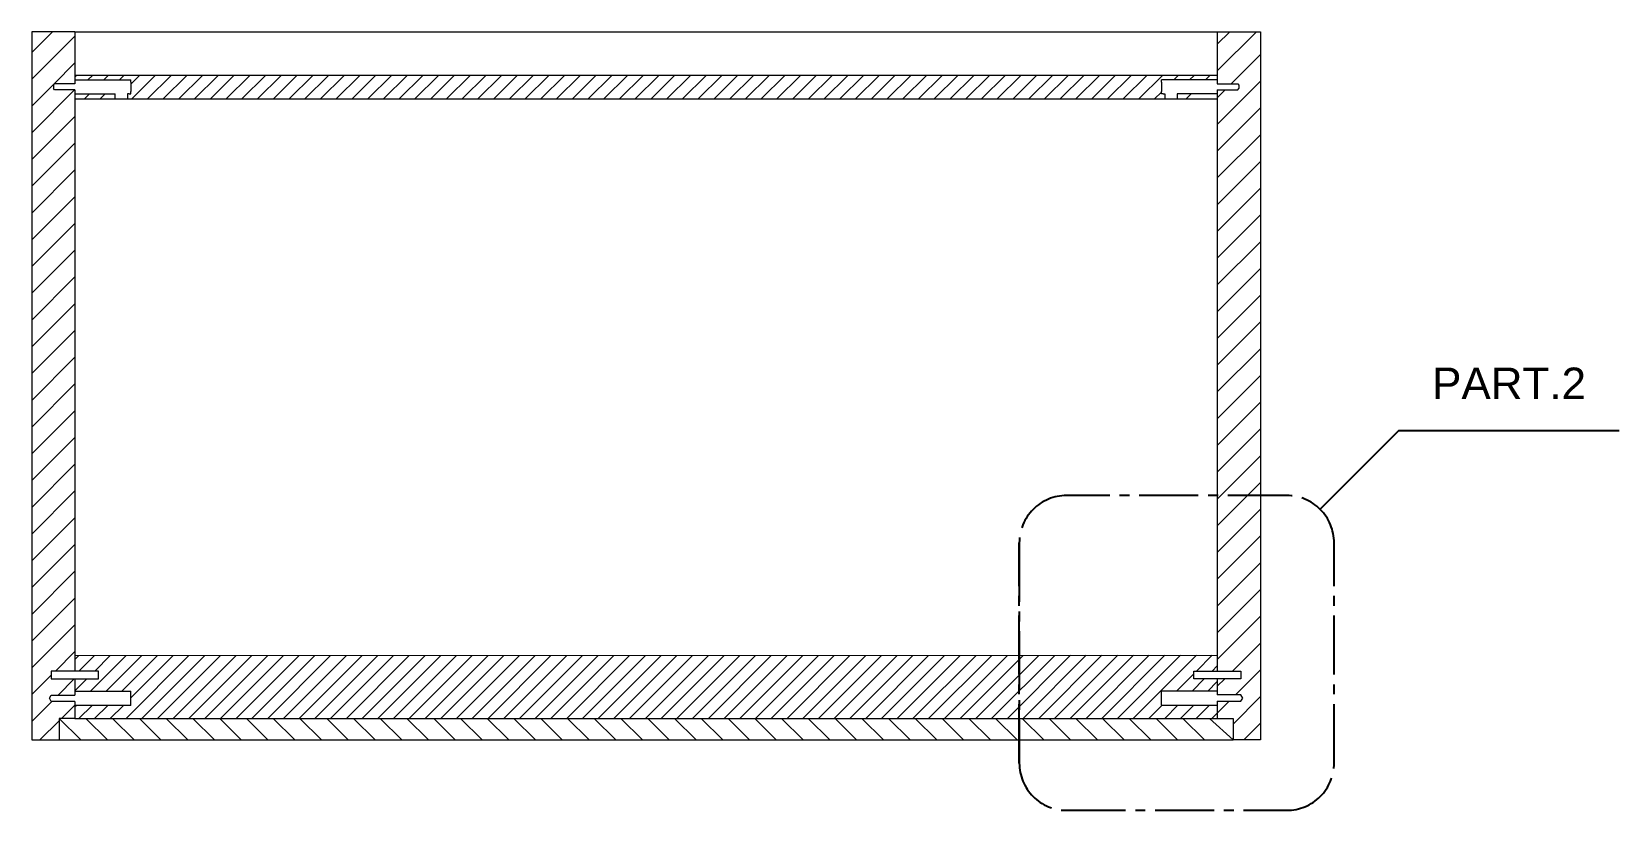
# Model space of a CAD drawing. Header units: millimetres. Extents: x -1233 to 3094, y -223 to 1764.
# Drawn here: x 1488.5 to 1589.4, y 1159.4 to 1208.9 of the extents above; entities that cross this region are included whole.
import ezdxf
from ezdxf.enums import TextEntityAlignment as Align

# ---------------------------------------------------------------- set-up
doc = ezdxf.new("R2010")
doc.units = ezdxf.units.MM
doc.linetypes.add('CENTER2', pattern=[1.125, 0.75, -0.125, 0.125, -0.125])
doc.layers.get('0').update_dxf_attribs({"color": 8})
doc.layers.add('A-SECT A-MCUT', color=7, linetype='Continuous', lineweight=35)
doc.layers.add('Incastri', color=4, linetype='Continuous')
doc.styles.add('ARIAL', font='Arial.ttf')

msp = doc.modelspace()

# ---------------------------------------------------------------- linework, layer by layer
at = {"color": 175, "linetype": 'Continuous'}
for p, q in [((1488.52, 1207.59), (1489.84, 1208.91)), ((1488.52, 1205.89), (1491.26, 1208.63)), ((1563.85, 1208.12), (1564.64, 1208.91)), ((1563.85, 1206.42), (1566.34, 1208.91)), ((1564.74, 1205.61), (1566.6, 1207.47)), ((1489.94, 1205.61), (1491.26, 1206.93)), ((1488.52, 1204.19), (1489.94, 1205.61)), ((1491.26, 1206.03), (1491.37, 1206.14)), ((1492.09, 1205.86), (1492.37, 1206.14)), ((1493.09, 1205.86), (1493.37, 1206.14)), ((1494.09, 1205.86), (1494.37, 1206.14)), ((1494.82, 1205.59), (1495.37, 1206.14)), ((1494.87, 1204.64), (1496.37, 1206.14)), ((1495.87, 1204.64), (1497.37, 1206.14)), ((1496.87, 1204.64), (1498.37, 1206.14)), ((1497.87, 1204.64), (1499.37, 1206.14)), ((1498.87, 1204.64), (1500.37, 1206.14)), ((1499.87, 1204.64), (1501.37, 1206.14)), ((1500.87, 1204.64), (1502.37, 1206.14)), ((1501.87, 1204.64), (1503.37, 1206.14)), ((1502.87, 1204.64), (1504.37, 1206.14)), ((1503.87, 1204.64), (1505.37, 1206.14)), ((1504.87, 1204.64), (1506.37, 1206.14)), ((1505.87, 1204.64), (1507.37, 1206.14)), ((1506.87, 1204.64), (1508.37, 1206.14)), ((1507.87, 1204.64), (1509.37, 1206.14)), ((1508.87, 1204.64), (1510.37, 1206.14)), ((1509.87, 1204.64), (1511.37, 1206.14)), ((1510.87, 1204.64), (1512.37, 1206.14)), ((1511.87, 1204.64), (1513.37, 1206.14)), ((1512.87, 1204.64), (1514.37, 1206.14)), ((1513.87, 1204.64), (1515.37, 1206.14)), ((1514.87, 1204.64), (1516.37, 1206.14)), ((1515.87, 1204.64), (1517.37, 1206.14)), ((1516.87, 1204.64), (1518.37, 1206.14)), ((1517.87, 1204.64), (1519.37, 1206.14)), ((1518.87, 1204.64), (1520.37, 1206.14)), ((1519.87, 1204.64), (1521.37, 1206.14)), ((1520.87, 1204.64), (1522.37, 1206.14)), ((1521.87, 1204.64), (1523.37, 1206.14)), ((1522.87, 1204.64), (1524.37, 1206.14)), ((1523.87, 1204.64), (1525.37, 1206.14)), ((1524.87, 1204.64), (1526.37, 1206.14)), ((1525.87, 1204.64), (1527.37, 1206.14)), ((1526.87, 1204.64), (1528.37, 1206.14)), ((1527.87, 1204.64), (1529.37, 1206.14)), ((1528.87, 1204.64), (1530.37, 1206.14)), ((1529.87, 1204.64), (1531.37, 1206.14)), ((1530.87, 1204.64), (1532.37, 1206.14)), ((1531.87, 1204.64), (1533.37, 1206.14)), ((1532.87, 1204.64), (1534.37, 1206.14)), ((1533.87, 1204.64), (1535.37, 1206.14)), ((1534.87, 1204.64), (1536.37, 1206.14)), ((1535.87, 1204.64), (1537.37, 1206.14)), ((1536.87, 1204.64), (1538.37, 1206.14)), ((1537.87, 1204.64), (1539.37, 1206.14)), ((1538.87, 1204.64), (1540.37, 1206.14)), ((1539.87, 1204.64), (1541.37, 1206.14)), ((1540.87, 1204.64), (1542.37, 1206.14)), ((1541.87, 1204.64), (1543.37, 1206.14)), ((1542.87, 1204.64), (1544.37, 1206.14)), ((1543.87, 1204.64), (1545.37, 1206.14)), ((1544.87, 1204.64), (1546.37, 1206.14)), ((1545.87, 1204.64), (1547.37, 1206.14)), ((1546.87, 1204.64), (1548.37, 1206.14)), ((1547.87, 1204.64), (1549.37, 1206.14)), ((1548.87, 1204.64), (1550.37, 1206.14)), ((1549.87, 1204.64), (1551.37, 1206.14)), ((1550.87, 1204.64), (1552.37, 1206.14)), ((1551.87, 1204.64), (1553.37, 1206.14)), ((1552.87, 1204.64), (1554.37, 1206.14)), ((1553.87, 1204.64), (1555.37, 1206.14)), ((1554.87, 1204.64), (1556.37, 1206.14)), ((1555.87, 1204.64), (1557.37, 1206.14)), ((1556.87, 1204.64), (1558.37, 1206.14)), ((1557.87, 1204.64), (1559.37, 1206.14)), ((1558.87, 1204.64), (1560.37, 1206.14)), ((1561.09, 1205.86), (1561.37, 1206.14)), ((1562.09, 1205.86), (1562.37, 1206.14)), ((1563.09, 1205.86), (1563.37, 1206.14)), ((1563.85, 1203.02), (1566.6, 1205.77)), ((1488.52, 1202.49), (1491.24, 1205.21)), ((1491.26, 1204.95), (1491.27, 1204.96)), ((1491.87, 1204.64), (1492.19, 1204.96)), ((1492.87, 1204.64), (1493.19, 1204.96)), ((1559.87, 1204.64), (1560.3, 1205.07)), ((1561.87, 1204.64), (1562.19, 1204.96)), ((1563.85, 1204.95), (1563.84, 1204.96)), ((1563.85, 1204.72), (1564.34, 1205.21)), ((1563.85, 1205.2), (1563.86, 1205.21)), ((1488.52, 1200.79), (1491.26, 1203.53)), ((1563.85, 1201.32), (1566.6, 1204.07)), ((1488.52, 1199.09), (1491.26, 1201.83)), ((1563.85, 1199.62), (1566.6, 1202.37)), ((1563.85, 1197.92), (1566.6, 1200.67)), ((1488.52, 1197.39), (1491.26, 1200.13)), ((1488.52, 1195.69), (1491.26, 1198.43)), ((1563.85, 1196.22), (1566.6, 1198.97)), ((1488.52, 1193.99), (1491.26, 1196.73)), ((1563.85, 1194.52), (1566.6, 1197.27)), ((1563.85, 1192.82), (1566.6, 1195.57)), ((1488.52, 1192.29), (1491.26, 1195.03)), ((1488.52, 1190.59), (1491.26, 1193.33)), ((1563.85, 1191.12), (1566.6, 1193.87)), ((1488.52, 1188.89), (1491.26, 1191.63)), ((1563.85, 1189.42), (1566.6, 1192.17)), ((1563.85, 1187.72), (1566.6, 1190.47)), ((1488.52, 1187.19), (1491.26, 1189.93)), ((1563.85, 1186.02), (1566.6, 1188.77)), ((1488.52, 1185.49), (1491.26, 1188.23)), ((1488.52, 1183.79), (1491.26, 1186.53)), ((1563.85, 1184.32), (1566.6, 1187.07)), ((1563.85, 1182.62), (1566.6, 1185.37)), ((1488.52, 1182.09), (1491.26, 1184.83)), ((1563.85, 1180.92), (1566.6, 1183.67)), ((1488.52, 1180.39), (1491.26, 1183.13)), ((1488.52, 1178.69), (1491.26, 1181.43)), ((1563.85, 1179.22), (1566.6, 1181.97)), ((1563.85, 1177.52), (1566.6, 1180.27)), ((1488.52, 1176.99), (1491.26, 1179.73)), ((1563.85, 1175.82), (1566.6, 1178.57)), ((1488.52, 1175.29), (1491.26, 1178.03)), ((1488.52, 1173.59), (1491.26, 1176.33)), ((1563.85, 1174.12), (1566.6, 1176.87)), ((1563.85, 1172.42), (1566.6, 1175.17)), ((1488.52, 1171.89), (1491.26, 1174.63)), ((1563.85, 1170.72), (1566.6, 1173.47)), ((1488.52, 1170.19), (1491.26, 1172.93)), ((1488.52, 1168.49), (1491.26, 1171.23)), ((1563.85, 1169.02), (1566.6, 1171.77)), ((1490.02, 1168.29), (1491.26, 1169.53)), ((1491.26, 1169.03), (1491.51, 1169.28)), ((1491.52, 1168.29), (1492.51, 1169.28)), ((1492.25, 1167.01), (1494.51, 1169.28)), ((1492.52, 1168.29), (1493.51, 1169.28)), ((1493.25, 1167.01), (1495.51, 1169.28)), ((1494.25, 1167.01), (1496.51, 1169.28)), ((1494.51, 1165.28), (1498.51, 1169.28)), ((1494.82, 1166.59), (1497.51, 1169.28)), ((1495.51, 1165.28), (1499.51, 1169.28)), ((1496.51, 1165.28), (1500.51, 1169.28)), ((1497.51, 1165.28), (1501.51, 1169.28)), ((1498.51, 1165.28), (1502.51, 1169.28)), ((1499.51, 1165.28), (1503.51, 1169.28)), ((1500.51, 1165.28), (1504.51, 1169.28)), ((1501.51, 1165.28), (1505.51, 1169.28)), ((1502.51, 1165.28), (1506.51, 1169.28)), ((1503.51, 1165.28), (1507.51, 1169.28)), ((1504.51, 1165.28), (1508.51, 1169.28)), ((1505.51, 1165.28), (1509.51, 1169.28)), ((1506.51, 1165.28), (1510.51, 1169.28)), ((1507.51, 1165.28), (1511.51, 1169.28)), ((1508.51, 1165.28), (1512.51, 1169.28)), ((1509.51, 1165.28), (1513.51, 1169.28)), ((1510.51, 1165.28), (1514.51, 1169.28)), ((1511.51, 1165.28), (1515.51, 1169.28)), ((1512.51, 1165.28), (1516.51, 1169.28)), ((1513.51, 1165.28), (1517.51, 1169.28)), ((1514.51, 1165.28), (1518.51, 1169.28)), ((1515.51, 1165.28), (1519.51, 1169.28)), ((1516.51, 1165.28), (1520.51, 1169.28)), ((1517.51, 1165.28), (1521.51, 1169.28)), ((1518.51, 1165.28), (1522.51, 1169.28)), ((1519.51, 1165.28), (1523.51, 1169.28)), ((1520.51, 1165.28), (1524.51, 1169.28)), ((1521.51, 1165.28), (1525.51, 1169.28)), ((1522.51, 1165.28), (1526.51, 1169.28)), ((1523.51, 1165.28), (1527.51, 1169.28)), ((1524.51, 1165.28), (1528.51, 1169.28)), ((1525.51, 1165.28), (1529.51, 1169.28)), ((1526.51, 1165.28), (1530.51, 1169.28)), ((1527.51, 1165.28), (1531.51, 1169.28)), ((1528.51, 1165.28), (1532.51, 1169.28)), ((1529.51, 1165.28), (1533.51, 1169.28)), ((1530.51, 1165.28), (1534.51, 1169.28)), ((1531.51, 1165.28), (1535.51, 1169.28)), ((1532.51, 1165.28), (1536.51, 1169.28)), ((1533.51, 1165.28), (1537.51, 1169.28)), ((1534.51, 1165.28), (1538.51, 1169.28)), ((1535.51, 1165.28), (1539.51, 1169.28)), ((1536.51, 1165.28), (1540.51, 1169.28)), ((1537.51, 1165.28), (1541.51, 1169.28)), ((1538.51, 1165.28), (1542.51, 1169.28)), ((1539.51, 1165.28), (1543.51, 1169.28)), ((1540.51, 1165.28), (1544.51, 1169.28)), ((1541.51, 1165.28), (1545.51, 1169.28)), ((1542.51, 1165.28), (1546.52, 1169.28)), ((1543.51, 1165.28), (1547.52, 1169.28)), ((1544.51, 1165.28), (1548.52, 1169.28)), ((1545.51, 1165.28), (1549.52, 1169.28)), ((1546.51, 1165.28), (1550.52, 1169.28)), ((1547.51, 1165.28), (1551.52, 1169.28)), ((1548.51, 1165.28), (1552.52, 1169.28)), ((1549.51, 1165.28), (1553.52, 1169.28)), ((1550.51, 1165.28), (1554.52, 1169.29)), ((1551.51, 1165.28), (1555.52, 1169.29)), ((1552.51, 1165.28), (1556.52, 1169.29)), ((1553.51, 1165.28), (1557.52, 1169.29)), ((1554.51, 1165.28), (1558.52, 1169.29)), ((1555.51, 1165.28), (1559.52, 1169.29)), ((1556.51, 1165.28), (1560.52, 1169.29)), ((1557.51, 1165.28), (1561.52, 1169.29)), ((1558.51, 1165.28), (1562.52, 1169.29)), ((1562.52, 1168.29), (1563.52, 1169.29)), ((1564.82, 1168.29), (1566.6, 1170.07)), ((1561.25, 1167.02), (1562.35, 1168.12)), ((1563.52, 1168.29), (1563.85, 1168.62)), ((1565, 1166.77), (1566.6, 1168.37)), ((1488.52, 1166.79), (1489.76, 1168.03)), ((1490.2, 1166.76), (1491.22, 1167.79)), ((1491.26, 1167.03), (1492.02, 1167.79)), ((1562.25, 1167.02), (1563.02, 1167.79)), ((1563.25, 1167.02), (1563.85, 1167.62)), ((1563.85, 1167.32), (1564.32, 1167.79)), ((1488.52, 1165.09), (1489.8, 1166.36)), ((1490.41, 1165.28), (1491.26, 1166.13)), ((1491.26, 1166.03), (1491.35, 1166.11)), ((1491.51, 1165.28), (1492.35, 1166.11)), ((1492.51, 1165.28), (1493.35, 1166.11)), ((1493.51, 1165.28), (1494.35, 1166.11)), ((1559.51, 1165.28), (1560.35, 1166.12)), ((1560.51, 1165.28), (1561.35, 1166.12)), ((1561.51, 1165.28), (1562.35, 1166.12)), ((1562.51, 1165.28), (1563.35, 1166.12)), ((1563.85, 1165.62), (1564.6, 1166.37)), ((1564.85, 1164.92), (1566.6, 1166.67)), ((1489.04, 1163.91), (1490.26, 1165.13)), ((1491.63, 1163.91), (1490.26, 1165.28)), ((1493.33, 1163.91), (1491.96, 1165.28)), ((1495.03, 1163.91), (1493.66, 1165.28)), ((1496.73, 1163.91), (1495.36, 1165.28)), ((1498.43, 1163.91), (1497.06, 1165.28)), ((1500.13, 1163.91), (1498.76, 1165.28)), ((1501.83, 1163.91), (1500.46, 1165.28)), ((1503.53, 1163.91), (1502.16, 1165.28)), ((1505.23, 1163.91), (1503.86, 1165.28)), ((1506.93, 1163.91), (1505.56, 1165.28)), ((1508.63, 1163.91), (1507.26, 1165.28)), ((1510.33, 1163.91), (1508.96, 1165.28)), ((1512.03, 1163.91), (1510.66, 1165.28)), ((1513.73, 1163.91), (1512.36, 1165.28)), ((1515.43, 1163.91), (1514.06, 1165.28)), ((1517.13, 1163.91), (1515.76, 1165.28)), ((1518.83, 1163.91), (1517.46, 1165.28)), ((1520.53, 1163.91), (1519.16, 1165.28)), ((1522.23, 1163.91), (1520.86, 1165.28)), ((1523.93, 1163.91), (1522.56, 1165.28)), ((1525.63, 1163.91), (1524.26, 1165.28)), ((1527.33, 1163.91), (1525.96, 1165.28)), ((1529.03, 1163.91), (1527.66, 1165.28)), ((1530.73, 1163.91), (1529.36, 1165.28)), ((1532.43, 1163.91), (1531.06, 1165.28)), ((1534.13, 1163.91), (1532.76, 1165.28)), ((1535.83, 1163.91), (1534.46, 1165.28)), ((1537.53, 1163.91), (1536.16, 1165.28)), ((1539.23, 1163.91), (1537.86, 1165.28)), ((1540.93, 1163.91), (1539.56, 1165.28)), ((1542.63, 1163.91), (1541.26, 1165.28)), ((1544.33, 1163.91), (1542.96, 1165.28)), ((1546.03, 1163.91), (1544.66, 1165.28)), ((1547.73, 1163.91), (1546.36, 1165.28)), ((1549.43, 1163.91), (1548.06, 1165.28)), ((1551.13, 1163.91), (1549.76, 1165.28)), ((1552.83, 1163.91), (1551.46, 1165.28)), ((1554.53, 1163.91), (1553.16, 1165.28)), ((1556.23, 1163.91), (1554.86, 1165.28)), ((1557.93, 1163.91), (1556.56, 1165.28)), ((1559.63, 1163.91), (1558.26, 1165.28)), ((1561.33, 1163.91), (1559.96, 1165.28)), ((1563.03, 1163.91), (1561.66, 1165.28)), ((1564.85, 1163.91), (1563.36, 1165.28)), ((1563.51, 1165.28), (1563.85, 1165.62)), ((1565.54, 1163.91), (1566.6, 1164.97))]:
    msp.add_line(p, q, dxfattribs=at)
for p, q in [((1488.52, 1208.91), (1488.52, 1163.91)), ((1491.26, 1208.91), (1488.52, 1208.91)), ((1491.26, 1208.91), (1491.26, 1205.61)), ((1491.26, 1208.91), (1563.85, 1208.91)), ((1563.85, 1208.91), (1566.6, 1208.91)), ((1563.85, 1208.91), (1563.85, 1205.61)), ((1566.6, 1208.91), (1566.6, 1163.91)), ((1563.85, 1206.14), (1491.26, 1206.14)), ((1493.82, 1205.86), (1494.6, 1205.86)), ((1494.6, 1205.86), (1494.82, 1205.86)), ((1563.85, 1205.86), (1561.3, 1205.86)), ((1491.26, 1205.21), (1491.26, 1168.29)), ((1491.26, 1204.64), (1563.85, 1204.64)), ((1563.85, 1205.21), (1563.85, 1168.29)), ((1491.26, 1169.28), (1563.85, 1169.29)), ((1563.85, 1169.29), (1563.85, 1168.29)), ((1491.26, 1167.79), (1491.26, 1166.76)), ((1563.85, 1167.79), (1563.85, 1166.77)), ((1563.85, 1167.79), (1563.85, 1166.77)), ((1491.26, 1166.36), (1491.26, 1165.28)), ((1563.85, 1166.37), (1563.85, 1165.28)), ((1563.85, 1166.37), (1563.85, 1165.29)), ((1563.85, 1166.29), (1563.85, 1166.04)), ((1491.26, 1165.28), (1490.26, 1165.28)), ((1490.26, 1165.28), (1490.26, 1163.91)), ((1491.26, 1165.28), (1563.85, 1165.28)), ((1563.85, 1165.28), (1564.85, 1165.28)), ((1564.85, 1165.28), (1564.85, 1163.91)), ((1488.52, 1163.91), (1490.26, 1163.91)), ((1490.26, 1163.91), (1564.85, 1163.91)), ((1566.6, 1163.91), (1564.85, 1163.91))]:
    msp.add_line(p, q)
at = {"layer": 'A-SECT A-MCUT'}
for q in [(1570.39, 1178.57), (1589.39, 1183.57)]:
    msp.add_line((1575.39, 1183.57), q, dxfattribs=at)
at = {"layer": 'A-SECT A-MCUT', "linetype": 'CENTER2', "ltscale": 5}
msp.add_lwpolyline([(1551.27, 1162.44, 0.414214), (1554.27, 1159.44), (1568.27, 1159.44, 0.414214), (1571.27, 1162.44), (1571.27, 1176.44, 0.414214), (1568.27, 1179.44), (1554.27, 1179.44, 0.414214), (1551.27, 1176.44), (1551.27, 1162.44), (1551.27, 1176.44)], format="xyb", dxfattribs=at)
at = {"layer": 'Incastri'}
for p, q in [((1489.91, 1205.51), (1489.96, 1205.61)), ((1489.91, 1205.51), (1489.91, 1205.31)), ((1491.26, 1205.61), (1489.96, 1205.61)), ((1491.26, 1205.86), (1493.82, 1205.86)), ((1491.26, 1205.86), (1494.82, 1205.86)), ((1494.82, 1205.71), (1494.82, 1205.86)), ((1494.82, 1205.71), (1494.82, 1205.11)), ((1560.51, 1205.86), (1560.3, 1205.86)), ((1563.85, 1205.86), (1560.3, 1205.86)), ((1560.3, 1205.71), (1560.3, 1205.86)), ((1560.3, 1205.71), (1560.3, 1205.11)), ((1561.3, 1205.86), (1560.51, 1205.86)), ((1563.85, 1205.61), (1565.15, 1205.61)), ((1565.15, 1205.61), (1565.21, 1205.51)), ((1565.21, 1205.51), (1565.21, 1205.31)), ((1489.96, 1205.21), (1489.91, 1205.31)), ((1491.26, 1205.21), (1489.96, 1205.21)), ((1491.26, 1204.96), (1493.82, 1204.96)), ((1493.82, 1204.64), (1493.82, 1204.96)), ((1494.7, 1204.96), (1494.6, 1204.96)), ((1494.6, 1204.96), (1494.6, 1204.96)), ((1494.6, 1204.96), (1494.6, 1204.64)), ((1494.7, 1204.96), (1494.82, 1204.96)), ((1494.82, 1204.96), (1494.82, 1205.11)), ((1560.3, 1204.96), (1560.3, 1205.11)), ((1560.41, 1204.96), (1560.3, 1204.96)), ((1560.41, 1204.96), (1560.51, 1204.96)), ((1560.51, 1204.96), (1560.51, 1204.96)), ((1560.51, 1204.96), (1560.51, 1204.64)), ((1563.85, 1204.96), (1561.3, 1204.96)), ((1561.3, 1204.96), (1561.3, 1204.64)), ((1563.85, 1205.21), (1565.15, 1205.21)), ((1565.15, 1205.21), (1565.21, 1205.31)), ((1489.65, 1166.56), (1489.76, 1166.76)), ((1489.76, 1166.36), (1489.65, 1166.56)), ((1489.76, 1166.76), (1491.26, 1166.76)), ((1491.26, 1166.36), (1489.76, 1166.36)), ((1491.26, 1167.01), (1493.82, 1167.01)), ((1494.82, 1166.11), (1491.26, 1166.11)), ((1493.82, 1167.01), (1494.6, 1167.01)), ((1494.6, 1167.01), (1494.82, 1167.01)), ((1494.82, 1166.11), (1494.82, 1167.01)), ((1560.51, 1167.02), (1560.3, 1167.02)), ((1560.3, 1166.12), (1560.3, 1167.02)), ((1560.3, 1166.12), (1563.85, 1166.12)), ((1561.3, 1167.02), (1560.51, 1167.02)), ((1563.85, 1167.02), (1561.3, 1167.02)), ((1565.35, 1166.77), (1563.85, 1166.77)), ((1563.85, 1166.37), (1565.35, 1166.37)), ((1565.47, 1166.57), (1565.35, 1166.77)), ((1565.35, 1166.37), (1565.47, 1166.57))]:
    msp.add_line(p, q, dxfattribs=at)
for points in [[(1489.86, 1167.79), (1491.76, 1167.79), (1492.66, 1167.79), (1492.76, 1167.79), (1492.76, 1167.89), (1492.76, 1168.19), (1492.76, 1168.29), (1492.66, 1168.29), (1489.86, 1168.29), (1489.76, 1168.29), (1489.76, 1168.19), (1489.76, 1167.89), (1489.76, 1167.79)], [(1565.25, 1167.79), (1563.35, 1167.79), (1562.45, 1167.79), (1562.35, 1167.79), (1562.35, 1167.89), (1562.35, 1168.19), (1562.35, 1168.29), (1562.45, 1168.29), (1565.25, 1168.29), (1565.35, 1168.29), (1565.35, 1168.19), (1565.35, 1167.89), (1565.35, 1167.79)]]:
    msp.add_lwpolyline(points, close=True, dxfattribs=at)

# ---------------------------------------------------------------- texts
at = {"style": 'ARIAL'}
msp.add_attdef('PART.2', text='1', height=2, dxfattribs=at).set_placement((1582.39, 1187.57), align=Align.TOP_CENTER)

doc.saveas('drawing.dxf')
